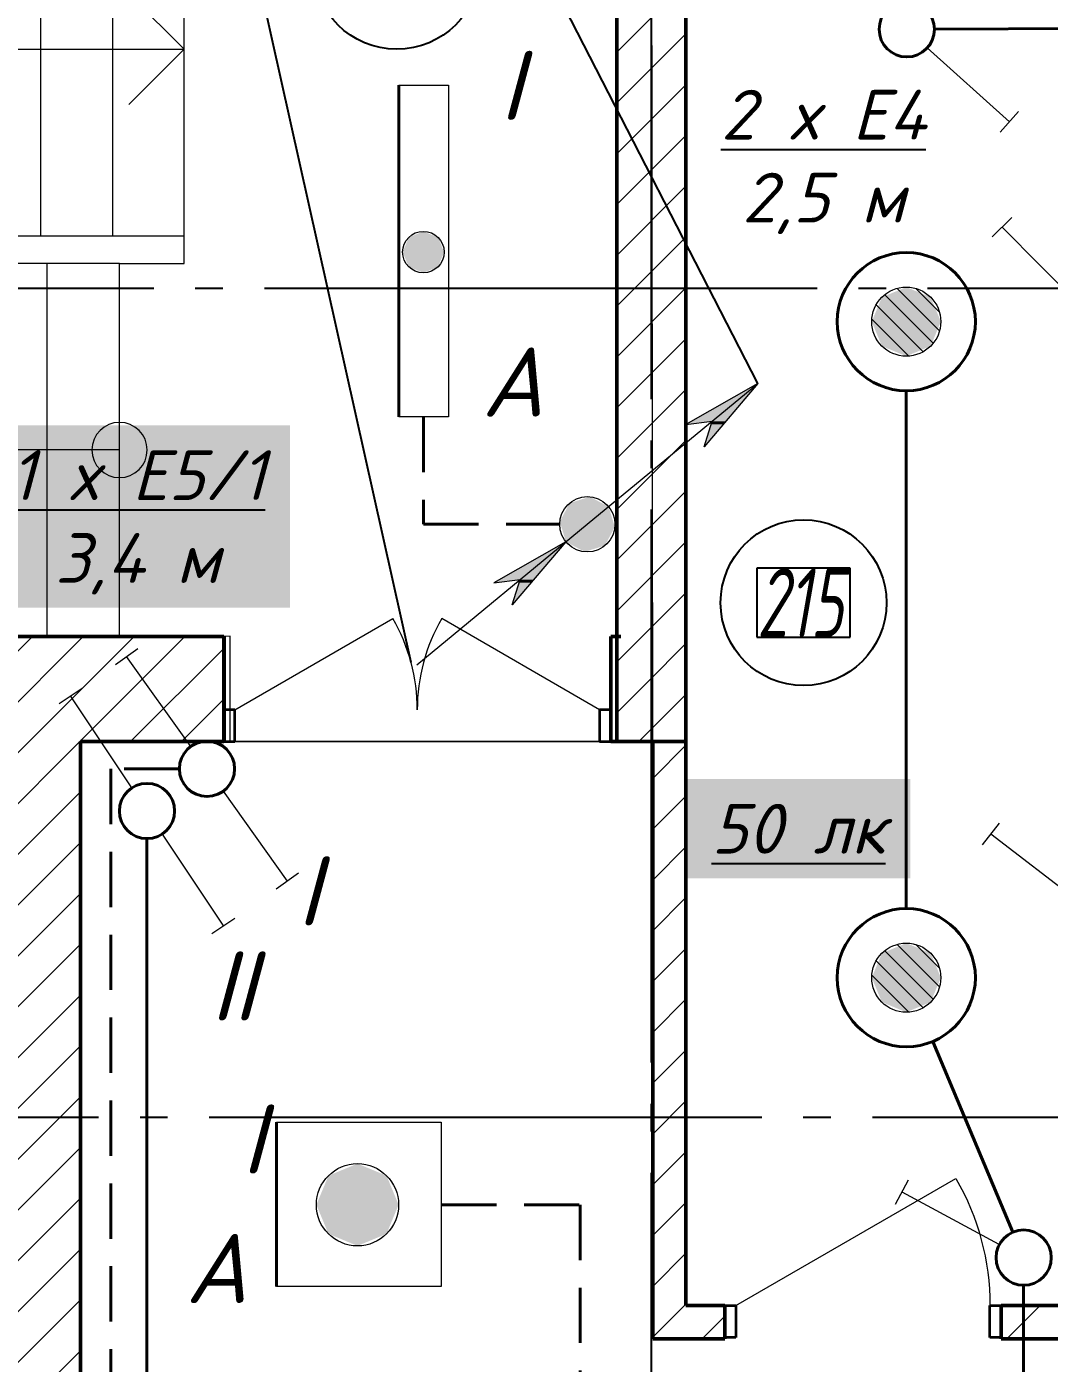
# Model space of a CAD drawing. Header units: millimetres. Extents: x 0 to 1286, y 0 to 420.
# Drawn here: x 135.59 to 172.59, y 300.7 to 349.06 of the extents above; entities that cross this region are included whole.
import ezdxf

# ---------------------------------------------------------------- set-up
doc = ezdxf.new("R2010")
doc.units = ezdxf.units.MM
doc.linetypes.add('JIS_02_2.0', pattern=[3, 2, -1])
doc.linetypes.add('ГОСТ 2.303 5', pattern=[24, 20, -1.5, 1, -1.5])
for name, color, linetype in [('Viewport1ForCustomObjects_0', 7, 'Continuous'), ('Viewport2ForCustomObjects_0', 7, 'Continuous'), ('Номер помещения', 7, 'Continuous'), ('СПКБ-0000-000-АР#002$0$Двери ArchiCAD', 7, 'Continuous'), ('СПКБ-0000-000-АР#002$0$Лестница', 7, 'Continuous'), ('СПКБ-0000-000-АР#002$0$Перекрытие новые', 7, 'Continuous'), ('СПКБ-0000-000-АР#002$0$Стены', 7, 'Continuous'), ('Строительные оси', 7, 'Continuous'), ('ЭО_АВАРИЙНОЕ ОСВЕЩЕНИЕ', 7, 'Continuous'), ('ЭО_РАБОЧЕЕ ОСВЕЩЕНИЕ', 7, 'Continuous')]:
    doc.layers.add(name, color=color, linetype=linetype)
for name, color, linetype, lineweight, true_color in [('СПКБ-0000-000-АР#002$0$0_Ном._пера__58', 7, 'Continuous', 50, 0xdf0000), ('СПКБ-0000-000-АР#002$0$Двери ArchiCAD_Ном._пера__23', 7, 'Continuous', 35, 0xff6600), ('СПКБ-0000-000-АР#002$0$Двери ArchiCAD_Ном._пера__3', 7, 'Continuous', 18, 0xff6600), ('СПКБ-0000-000-АР#002$0$Двери ArchiCAD_Ном._пера__58', 7, 'Continuous', 50, 0xdf0000), ('СПКБ-0000-000-АР#002$0$Перекрытие новые_Ном._пера__161', 7, 'Continuous', 13, 0xe11606), ('СПКБ-0000-000-АР#002$0$Стены_Ном._пера__58', 7, 'Continuous', 50, 0xdf0000)]:
    doc.layers.add(name, color=color, linetype=linetype, lineweight=lineweight, true_color=true_color)
for name, color, linetype, lineweight in [('СПКБ-0000-000-АР#002$0$Лестница_Ном._пера__20', 1, 'Continuous', 20), ('СПКБ-0000-000-АР#002$0$Перекрытие новые_Ном._пера__20', 1, 'Continuous', 20), ('СПКБ-0000-000-АР#002$0$Стены_Ном._пера__20', 1, 'Continuous', 20)]:
    doc.layers.add(name, color=color, linetype=linetype, lineweight=lineweight)
doc.styles.add('1.8', font='isocpeui.ttf', dxfattribs={"height": 1.8})
doc.styles.add('2.5', font='isocpeui.ttf')
doc.styles.add('CustomTextStyle22', font='isocpeui.ttf', dxfattribs={"width": 0.653927, "height": 2.5})
pattern_1 = [(45, (0, 0), (-91.9239, 91.9239), [])]

# ---------------------------------------------------------------- blocks, each defined once
blk = doc.blocks.new('*E728')
at = {"layer": 'Номер помещения', "color": 7, "linetype": 'Continuous', "true_color": 0xffffff}
for p, q in [((-172.373, 208.739), (-175.748, 208.739)), ((-175.748, 208.739), (-175.748, 206.239)), ((-172.373, 206.239), (-172.373, 208.739)), ((-175.748, 206.239), (-172.373, 206.239)), ((-175.748, 206.239), (-175.748, 206.239))]:
    blk.add_line(p, q, dxfattribs=at)
at = {"layer": 'Номер помещения', "color": 6, "linetype": 'Continuous'}
for centre in [(-188.78, 230.514), (-174.06, 207.489)]:
    blk.add_circle(centre, 3, dxfattribs=at)
at = {"layer": 'Строительные оси', "color": 3, "linetype": 'ГОСТ 2.303 5', "lineweight": 25}
for p, q in [((-179.569, 258.857), (-179.569, -45.143)), ((186.431, 218.857), (-283.756, 218.857)), ((280.431, 188.857), (-283.569, 188.857))]:
    blk.add_line(p, q, dxfattribs=at)
at = {"layer": 'ЭО_АВАРИЙНОЕ ОСВЕЩЕНИЕ', "color": 1, "lineweight": 40}
for p, q in [((-188.701, 214.212), (-188.701, 226.212)), ((-193.125, 182.747), (-193.125, 188.697))]:
    blk.add_line(p, q, dxfattribs=at)
at = {"layer": 'ЭО_АВАРИЙНОЕ ОСВЕЩЕНИЕ', "color": 7, "lineweight": 0}
for p, q in [((-188.701, 226.212), (-186.901, 226.212)), ((-186.901, 226.212), (-186.901, 214.212)), ((-181.884, 210.328), (-175.712, 215.417)), ((-175.712, 215.417), (-178.323, 213.94)), ((-175.712, 215.417), (-177.66, 213.136)), ((-186.901, 214.212), (-188.701, 214.212)), ((-178.323, 213.94), (-177.366, 214.054)), ((-177.66, 213.136), (-177.366, 214.054)), ((-188.057, 205.239), (-181.884, 210.328)), ((-182.656, 209.692), (-185.267, 208.214)), ((-182.656, 209.692), (-184.604, 207.41)), ((-185.267, 208.214), (-184.31, 208.328)), ((-184.604, 207.41), (-184.31, 208.328)), ((-198.959, 205.256), (-198.146, 205.837)), ((-196.227, 202.292), (-198.553, 205.547)), ((-195.065, 200.665), (-192.739, 197.41)), ((-192.332, 197.701), (-193.146, 197.12)), ((-193.125, 188.697), (-187.175, 188.697)), ((-187.175, 188.697), (-187.175, 182.747)), ((-187.175, 182.747), (-193.125, 182.747))]:
    blk.add_line(p, q, dxfattribs=at)
at = {"layer": 'ЭО_АВАРИЙНОЕ ОСВЕЩЕНИЕ', "color": 1, "linetype": 'JIS_02_2.0', "lineweight": 40}
for p, q in [((-187.816, 214.212), (-187.816, 210.328)), ((-187.816, 210.328), (-182.884, 210.328)), ((-196.646, 201.478), (-199.12, 201.478)), ((-199.12, 201.478), (-199.12, 168.638)), ((-187.175, 185.705), (-182.146, 185.705)), ((-182.146, 185.705), (-182.146, 168.638))]:
    blk.add_line(p, q, dxfattribs=at)
at = {"layer": 'ЭО_АВАРИЙНОЕ ОСВЕЩЕНИЕ', "color": 7, "lineweight": 0}
for centre, radius in [((-187.816, 220.177), 0.75), ((-181.884, 210.328), 1), ((-190.2, 185.705), 1.488)]:
    blk.add_circle(centre, radius, dxfattribs=at)
at = {"layer": 'ЭО_АВАРИЙНОЕ ОСВЕЩЕНИЕ', "color": 1, "lineweight": 40}
blk.add_circle((-195.646, 201.478), 1, dxfattribs=at)
at = {"layer": 'ЭО_АВАРИЙНОЕ ОСВЕЩЕНИЕ', "color": 1, "lineweight": 0}
for points in [[(-188.346, 220.708), (-188.566, 220.177), (-187.066, 220.177)], [(-187.816, 220.927), (-188.346, 220.708), (-187.285, 220.708)], [(-188.346, 220.708), (-187.285, 220.708), (-187.066, 220.177)], [(-188.566, 220.177), (-188.346, 219.647), (-187.285, 219.647)], [(-188.566, 220.177), (-187.066, 220.177), (-187.285, 219.647)], [(-188.346, 219.647), (-187.285, 219.647), (-187.816, 219.427)], [(-175.712, 215.417), (-178.122, 214.054), (-177.366, 214.054)], [(-175.712, 215.417), (-177.366, 214.054), (-176.876, 214.054)], [(-178.122, 214.054), (-177.366, 214.054), (-178.323, 213.94)], [(-177.402, 213.94), (-176.974, 213.94), (-177.66, 213.136)], [(-177.366, 214.054), (-177.402, 213.94), (-176.974, 213.94)], [(-177.366, 214.054), (-176.876, 214.054), (-176.974, 213.94)], [(-182.656, 209.692), (-185.065, 208.328), (-184.31, 208.328)], [(-182.656, 209.692), (-184.31, 208.328), (-183.82, 208.328)], [(-185.065, 208.328), (-184.31, 208.328), (-185.267, 208.214)], [(-184.346, 208.214), (-183.918, 208.214), (-184.604, 207.41)], [(-184.31, 208.328), (-184.346, 208.214), (-183.918, 208.214)], [(-184.31, 208.328), (-183.82, 208.328), (-183.918, 208.214)], [(-190.2, 187.193), (-191.251, 186.757), (-189.148, 186.757)], [(-191.251, 186.757), (-191.687, 185.705), (-188.712, 185.705)], [(-191.251, 186.757), (-191.251, 186.757), (-189.148, 186.757)], [(-191.251, 186.757), (-189.148, 186.757), (-189.148, 186.757)], [(-191.251, 186.757), (-189.148, 186.757), (-188.712, 185.705)], [(-191.687, 185.705), (-191.687, 185.705), (-188.712, 185.705)], [(-191.687, 185.705), (-188.712, 185.705), (-188.712, 185.705)], [(-191.687, 185.705), (-191.251, 184.653), (-189.148, 184.653)], [(-191.687, 185.705), (-188.712, 185.705), (-189.148, 184.653)], [(-191.251, 184.653), (-189.148, 184.653), (-190.199, 184.218)], [(-191.251, 184.653), (-191.251, 184.653), (-189.148, 184.653)], [(-191.251, 184.653), (-189.148, 184.653), (-189.148, 184.653)]]:
    blk.add_solid(points, dxfattribs=at)
at = {"layer": 'ЭО_АВАРИЙНОЕ ОСВЕЩЕНИЕ', "color": 1, "lineweight": 40}
for points in [[(-182.593, 210.964), (-182.88, 210.424), (-180.948, 210.424)], [(-182.521, 211.099), (-182.593, 210.964), (-181.113, 210.964)], [(-182.593, 210.964), (-181.113, 210.964), (-180.948, 210.424)], [(-181.789, 211.323), (-182.521, 211.099), (-181.368, 211.099)], [(-182.521, 211.099), (-181.368, 211.099), (-181.113, 210.964)], [(-182.88, 210.424), (-182.821, 210.232), (-180.889, 210.232)], [(-182.88, 210.424), (-180.948, 210.424), (-180.889, 210.232)], [(-182.821, 210.232), (-182.656, 209.692), (-181.176, 209.692)], [(-182.821, 210.232), (-180.889, 210.232), (-181.176, 209.692)], [(-182.656, 209.692), (-182.401, 209.556), (-181.248, 209.556)], [(-182.656, 209.692), (-181.176, 209.692), (-181.248, 209.556)], [(-182.401, 209.556), (-181.248, 209.556), (-181.98, 209.333)]]:
    blk.add_solid(points, dxfattribs=at)
at = {"layer": 'ЭО_РАБОЧЕЕ ОСВЕЩЕНИЕ', "color": 5, "lineweight": 40}
for p, q in [((-169.324, 228.245), (-163.362, 228.276)), ((-170.342, 196.422), (-170.342, 215.16)), ((-197.817, 198.953), (-197.817, 165.131)), ((-166.483, 184.715), (-169.376, 191.616)), ((-166.096, 165.131), (-166.096, 182.793))]:
    blk.add_line(p, q, dxfattribs=at)
at = {"layer": 'ЭО_РАБОЧЕЕ ОСВЕЩЕНИЕ', "color": 7, "lineweight": 0}
for p, q in [((-169.581, 227.57), (-166.61, 224.892)), ((-166.276, 225.263), (-166.945, 224.52)), ((-167.231, 220.732), (-166.519, 221.434)), ((-164.065, 218.237), (-166.875, 221.083)), ((-201, 203.842), (-200.166, 204.396)), ((-198.371, 200.787), (-200.583, 204.119)), ((-167.586, 198.726), (-166.974, 199.516)), ((-197.264, 199.12), (-195.052, 195.788)), ((-164.116, 196.673), (-167.28, 199.121)), ((-194.635, 196.064), (-195.468, 195.511)), ((-170.734, 185.726), (-170.259, 186.607)), ((-166.976, 184.268), (-170.497, 186.166))]:
    blk.add_line(p, q, dxfattribs=at)
at = {"layer": 'ЭО_РАБОЧЕЕ ОСВЕЩЕНИЕ', "color": 5, "lineweight": 0}
for p, q in [((-169.366, 216.879), (-171.123, 218.636)), ((-169.138, 217.325), (-170.677, 218.864)), ((-169.139, 218), (-170.002, 218.863)), ((-169.73, 216.57), (-171.432, 218.272)), ((-170.247, 216.413), (-171.589, 217.755)), ((-169.138, 193.587), (-170.677, 195.126)), ((-169.139, 194.262), (-170.002, 195.125)), ((-169.73, 192.832), (-171.432, 194.534)), ((-169.366, 193.141), (-171.123, 194.898)), ((-170.247, 192.675), (-171.589, 194.017))]:
    blk.add_line(p, q, dxfattribs=at)
at = {"layer": 'ЭО_РАБОЧЕЕ ОСВЕЩЕНИЕ', "color": 5, "lineweight": 40}
for centre, radius in [((-170.324, 228.24), 1), ((-170.342, 217.66), 2.5), ((-197.817, 199.953), 1), ((-170.342, 193.922), 2.5), ((-166.096, 183.793), 1)]:
    blk.add_circle(centre, radius, dxfattribs=at)
at = {"layer": 'ЭО_РАБОЧЕЕ ОСВЕЩЕНИЕ', "color": 7, "lineweight": 0}
for centre in [(-170.342, 217.66), (-170.342, 193.922)]:
    blk.add_circle(centre, 1.25, dxfattribs=at)
at = {"layer": 'ЭО_РАБОЧЕЕ ОСВЕЩЕНИЕ', "color": 5, "lineweight": 0}
for points in [[(-170.342, 218.91), (-171.226, 218.544), (-169.458, 218.544)], [(-171.226, 218.544), (-171.592, 217.66), (-169.092, 217.66)], [(-171.226, 218.544), (-169.458, 218.544), (-169.092, 217.66)], [(-171.592, 217.66), (-171.226, 216.776), (-169.458, 216.776)], [(-171.592, 217.66), (-169.092, 217.66), (-169.458, 216.776)], [(-171.226, 216.776), (-169.458, 216.776), (-170.342, 216.41)], [(-170.342, 195.172), (-171.226, 194.806), (-169.458, 194.806)], [(-171.226, 194.806), (-171.592, 193.922), (-169.092, 193.922)], [(-171.226, 194.806), (-169.458, 194.806), (-169.092, 193.922)], [(-171.592, 193.922), (-171.226, 193.038), (-169.458, 193.038)], [(-171.592, 193.922), (-169.092, 193.922), (-169.458, 193.038)], [(-171.226, 193.038), (-169.458, 193.038), (-170.342, 192.672)]]:
    blk.add_solid(points, dxfattribs=at)
at = {"layer": 'Номер помещения', "linetype": 'Continuous', "style": 'CustomTextStyle22', "width": 0.653927}
blk.add_text('215', height=2.5, dxfattribs=at).set_placement((-175.748, 206.239))
blk = doc.blocks.new('СПКБ-0000-000-АР#002$0$Перекрытие_1', base_point=(-24406.7, -2530.4))
at = {"layer": 'СПКБ-0000-000-АР#002$0$Перекрытие новые_Ном._пера__161', "color": 12, "linetype": 'Continuous', "lineweight": 13, "true_color": 0xe11606, "flags": 128}
blk.add_lwpolyline([(293.1, -2514.3), (-24406.7, -2530.4), (-24406.7, 18886.6), (-23534.6, 18885.7), (-23534.6, 17144.7), (-22883.9, 17144.7), (-21026.9, 17144.7), (-20022.9, 17144.7), (-20022.9, 20246.7), (-17951.9, 20246.7), (-17956.9, 25286.1), (17852.7, 25286.1)], dxfattribs=at)
blk = doc.blocks.new('СПКБ-0000-000-АР#002$0$Перекрытие_3', base_point=(-19646.9, 23518.7))
at = {"layer": 'СПКБ-0000-000-АР#002$0$Перекрытие новые_Ном._пера__20', "color": 1, "linetype": 'Continuous', "lineweight": 20, "flags": 128}
blk.add_lwpolyline([(-19646.9, 23518.7), (-18081.9, 23518.7), (-18081.9, 20246.7), (-19481.3, 20246.7), (-19481.3, 20627.7), (-19881.1, 20626.7), (-19881.1, 21976.7), (-19646.9, 21976.7), (-19646.9, 22076.6)], close=True, dxfattribs=at)
blk = doc.blocks.new('СПКБ-0000-000-АР#002$0$Однопольная Дверь 19')
at = {"layer": 'СПКБ-0000-000-АР#002$0$Двери ArchiCAD_Ном._пера__23', "color": 30, "linetype": 'Continuous', "lineweight": 35, "true_color": 0xff6600}
for p, q in [((-460, 0), (-500, 0)), ((-500, 0), (-500, -115)), ((-460, -115), (-460, 0)), ((500, 0), (460, 0)), ((460, 0), (460, -115)), ((500, -115), (500, 0)), ((-500, -115), (-460, -115)), ((460, -115), (500, -115))]:
    blk.add_line(p, q, dxfattribs=at)
at = {"layer": 'СПКБ-0000-000-АР#002$0$Двери ArchiCAD_Ном._пера__3', "color": 30, "linetype": 'Continuous', "lineweight": 18, "true_color": 0xff6600}
blk.add_line((460, 0), (-336.7, 460), dxfattribs=at)
blk.add_arc((460, 0), 920, 150, 180, dxfattribs=at)
at = {"layer": 'СПКБ-0000-000-АР#002$0$Двери ArchiCAD_Ном._пера__58', "color": 12, "linetype": 'Continuous', "lineweight": 50, "true_color": 0xdf0000}
for p, q in [((-500, 0), (-537, 0)), ((-500, 0), (-500, -115)), ((500, 0), (500, -115)), ((500, 0), (537, 0)), ((-500, -120), (-537, -120)), ((-500, -115), (-500, -120)), ((500, -115), (500, -120)), ((500, -120), (537, -120))]:
    blk.add_line(p, q, dxfattribs=at)
blk = doc.blocks.new('СПКБ-0000-000-АР#002$0$Стена_37', base_point=(-17831.9, 18085.9))
at = {"layer": 'СПКБ-0000-000-АР#002$0$Стены_Ном._пера__20', "linetype": 'Continuous', "lineweight": 20}
h = blk.add_hatch(dxfattribs=at)
h.set_pattern_fill('КИРПИЧ_ОБЫКНОВЕННЫЙ', color=1, style=0, pattern_type=2)
h.set_pattern_definition(pattern_1)
h.paths.add_polyline_path([(-17951.9, 18085.9), (-17691.5, 18085.9), (-17691.5, 18090.9), (-17691.5, 18205.9), (-17831.9, 18205.9)])
h = blk.add_hatch(dxfattribs=at)
h.set_pattern_fill('КИРПИЧ_ОБЫКНОВЕННЫЙ', color=1, style=0, pattern_type=2)
h.set_pattern_definition(pattern_1)
h.paths.add_polyline_path([(-16691.5, 18090.9), (-16691.5, 18085.9), (-13771.9, 18085.9), (-13891.9, 18205.9), (-16691.5, 18205.9)])
at = {"layer": 'СПКБ-0000-000-АР#002$0$Стены_Ном._пера__58', "color": 12, "linetype": 'Continuous', "lineweight": 50, "true_color": 0xdf0000}
for p, q in [((-17691.5, 18205.9), (-17728.5, 18205.9)), ((-17691.5, 18205.9), (-17691.5, 18090.9)), ((-16691.5, 18205.9), (-16654.5, 18205.9)), ((-16691.5, 18205.9), (-16691.5, 18090.9)), ((-17691.5, 18090.9), (-17691.5, 18085.9)), ((-16691.5, 18090.9), (-16691.5, 18085.9)), ((-17691.5, 18085.9), (-17728.5, 18085.9)), ((-16691.5, 18085.9), (-16654.5, 18085.9))]:
    blk.add_line(p, q, dxfattribs=at)
at = {"layer": 'СПКБ-0000-000-АР#002$0$Стены_Ном._пера__58', "color": 12, "linetype": 'Continuous', "lineweight": 50, "true_color": 0xdf0000, "flags": 128}
for points in [[(-17691.5, 18205.9), (-17831.9, 18205.9)], [(-16231.9, 18205.9), (-16691.5, 18205.9)], [(-17951.9, 18085.9), (-17691.5, 18085.9)], [(-16691.5, 18085.9), (-13771.9, 18085.9)]]:
    blk.add_lwpolyline(points, dxfattribs=at)
at = {"layer": 'СПКБ-0000-000-АР#002$0$Двери ArchiCAD', "color": 21, "linetype": 'Continuous', "lineweight": 18, "true_color": 0xff9955, "xscale": -1, "zscale": 1000}
blk.add_blockref('СПКБ-0000-000-АР#002$0$Однопольная Дверь 19', (-17191.5, 18205.9), dxfattribs=at)
blk = doc.blocks.new('СПКБ-0000-000-АР#002$0$Стена_41', base_point=(-17831.9, 20246.7))
at = {"layer": 'СПКБ-0000-000-АР#002$0$Стены_Ном._пера__20', "linetype": 'Continuous', "lineweight": 20}
h = blk.add_hatch(dxfattribs=at)
h.set_pattern_fill('КИРПИЧ_ОБЫКНОВЕННЫЙ', color=1, style=0, pattern_type=2)
h.set_pattern_definition(pattern_1)
h.paths.add_polyline_path([(-17951.9, 20246.7), (-17951.9, 18085.9), (-17831.9, 18205.9), (-17831.9, 20246.7)])
at = {"layer": 'СПКБ-0000-000-АР#002$0$Стены_Ном._пера__58', "color": 12, "linetype": 'Continuous', "lineweight": 50, "true_color": 0xdf0000, "flags": 128}
for points in [[(-17951.9, 20246.7), (-17951.9, 18085.9)], [(-17831.9, 20246.7), (-17951.9, 20246.7)], [(-17831.9, 18205.9), (-17831.9, 20246.7)]]:
    blk.add_lwpolyline(points, dxfattribs=at)
blk = doc.blocks.new('СПКБ-0000-000-АР#002$0$Стена_53', base_point=(-20402.9, 17524.7))
at = {"layer": 'СПКБ-0000-000-АР#002$0$Стены_Ном._пера__20', "linetype": 'Continuous', "lineweight": 20}
h = blk.add_hatch(dxfattribs=at)
h.set_pattern_fill('КИРПИЧ_ОБЫКНОВЕННЫЙ', color=1, style=0, pattern_type=2)
h.set_pattern_definition(pattern_1)
h.paths.add_polyline_path([(-20022.9, 17144.7), (-20022.9, 20246.7), (-20402.9, 20246.7), (-20402.9, 17524.7)])
at = {"layer": 'СПКБ-0000-000-АР#002$0$Стены_Ном._пера__58', "color": 12, "linetype": 'Continuous', "lineweight": 50, "true_color": 0xdf0000, "flags": 128}
for points in [[(-20402.9, 20246.7), (-20402.9, 17524.7)], [(-20022.9, 17144.7), (-20022.9, 20246.7)]]:
    blk.add_lwpolyline(points, dxfattribs=at)
blk = doc.blocks.new('СПКБ-0000-000-АР#002$0$Двупольная Дверь 19_4')
at = {"layer": 'СПКБ-0000-000-АР#002$0$Двери ArchiCAD_Ном._пера__23', "color": 30, "linetype": 'Continuous', "lineweight": 35, "true_color": 0xff6600}
for p, q in [((-660, 0), (-700, 0)), ((-700, 0), (-700, -115)), ((-660, -115), (-660, 0)), ((700, 0), (660, 0)), ((660, 0), (660, -115)), ((700, -115), (700, 0)), ((-700, -115), (-660, -115)), ((660, -115), (700, -115))]:
    blk.add_line(p, q, dxfattribs=at)
at = {"layer": 'СПКБ-0000-000-АР#002$0$Двери ArchiCAD_Ном._пера__3', "color": 30, "linetype": 'Continuous', "lineweight": 18, "true_color": 0xff6600}
for p, q in [((-660, 0), (-88.4, 330)), ((660, 0), (88.4, 330))]:
    blk.add_line(p, q, dxfattribs=at)
for centre, start, end in [((-660, 0), 0, 30), ((660, 0), 150, 180)]:
    blk.add_arc(centre, 660, start, end, dxfattribs=at)
at = {"layer": 'СПКБ-0000-000-АР#002$0$Двери ArchiCAD_Ном._пера__58', "color": 12, "linetype": 'Continuous', "lineweight": 50, "true_color": 0xdf0000}
for p, q in [((-700, 265), (-737, 265)), ((-700, 0), (-700, 265)), ((700, 0), (700, 265)), ((700, 265), (737, 265)), ((-700, -115), (-700, 0)), ((700, -115), (700, 0)), ((-700, -115), (-737, -115)), ((700, -115), (737, -115))]:
    blk.add_line(p, q, dxfattribs=at)
blk = doc.blocks.new('СПКБ-0000-000-АР#002$0$Стена_54', base_point=(-23619.9, 20626.7))
at = {"layer": 'СПКБ-0000-000-АР#002$0$Стены_Ном._пера__20', "linetype": 'Continuous', "lineweight": 20}
h = blk.add_hatch(dxfattribs=at)
h.set_pattern_fill('КИРПИЧ_ОБЫКНОВЕННЫЙ', color=1, style=0, pattern_type=2)
h.set_pattern_definition(pattern_1)
h.paths.add_polyline_path([(-23619.9, 20626.7), (-23619.9, 20246.7), (-19503.9, 20246.7), (-19503.9, 20361.7), (-19503.9, 20626.7)])
at = {"layer": 'СПКБ-0000-000-АР#002$0$Стены_Ном._пера__58', "color": 12, "linetype": 'Continuous', "lineweight": 50, "true_color": 0xdf0000}
for p, q in [((-19503.9, 20626.7), (-19540.9, 20626.7)), ((-19503.9, 20361.7), (-19503.9, 20626.7)), ((-18103.9, 20626.7), (-18066.9, 20626.7)), ((-18103.9, 20361.7), (-18103.9, 20626.7)), ((-19503.9, 20246.7), (-19503.9, 20361.7)), ((-18103.9, 20246.7), (-18103.9, 20361.7)), ((-19503.9, 20246.7), (-19540.9, 20246.7)), ((-18103.9, 20246.7), (-18066.9, 20246.7))]:
    blk.add_line(p, q, dxfattribs=at)
at = {"layer": 'СПКБ-0000-000-АР#002$0$Стены_Ном._пера__58', "color": 12, "linetype": 'Continuous', "lineweight": 50, "true_color": 0xdf0000, "flags": 128}
for points in [[(-19503.9, 20626.7), (-23619.9, 20626.7)], [(-20022.9, 20246.7), (-19503.9, 20246.7)]]:
    blk.add_lwpolyline(points, dxfattribs=at)
at = {"layer": 'СПКБ-0000-000-АР#002$0$Двери ArchiCAD', "color": 21, "linetype": 'Continuous', "lineweight": 18, "true_color": 0xff9955, "zscale": 1000}
blk.add_blockref('СПКБ-0000-000-АР#002$0$Двупольная Дверь 19_4', (-18803.9, 20361.7), dxfattribs=at)
blk = doc.blocks.new('СПКБ-0000-000-АР#002$0$Стена_55', base_point=(-17956.9, 20626.7))
at = {"layer": 'СПКБ-0000-000-АР#002$0$Стены_Ном._пера__20', "linetype": 'Continuous', "lineweight": 20}
h = blk.add_hatch(dxfattribs=at)
h.set_pattern_fill('КИРПИЧ_ОБЫКНОВЕННЫЙ', color=1, style=0, pattern_type=2)
h.set_pattern_definition(pattern_1)
h.paths.add_polyline_path([(-17831.9, 20246.7), (-17831.9, 24279.7), (-18081.9, 24279.7), (-18081.9, 20626.7)])
at = {"layer": 'СПКБ-0000-000-АР#002$0$Стены_Ном._пера__58', "color": 12, "linetype": 'Continuous', "lineweight": 50, "true_color": 0xdf0000, "flags": 128}
for points in [[(-17831.9, 24279.7), (-18081.9, 24279.7)], [(-18081.9, 24279.7), (-18081.9, 23787.7)], [(-17831.9, 20246.7), (-17831.9, 24279.7)], [(-18081.9, 23407.7), (-18081.9, 20626.7)]]:
    blk.add_lwpolyline(points, dxfattribs=at)
blk = doc.blocks.new('СПКБ-0000-000-АР#002$0$Стена_57', base_point=(-18081.9, 20626.7))
at = {"layer": 'СПКБ-0000-000-АР#002$0$Стены_Ном._пера__20', "linetype": 'Continuous', "lineweight": 20}
h = blk.add_hatch(dxfattribs=at)
h.set_pattern_fill('КИРПИЧ_ОБЫКНОВЕННЫЙ', color=1, style=0, pattern_type=2)
h.set_pattern_definition(pattern_1)
h.paths.add_polyline_path([(-17831.9, 20246.7), (-18081.9, 20626.7), (-18081.9, 20246.7)])
at = {"layer": 'СПКБ-0000-000-АР#002$0$Стены_Ном._пера__58', "color": 12, "linetype": 'Continuous', "lineweight": 50, "true_color": 0xdf0000, "flags": 128}
for points in [[(-18081.9, 20626.7), (-18081.9, 20246.7)], [(-18081.9, 20246.7), (-17831.9, 20246.7)]]:
    blk.add_lwpolyline(points, dxfattribs=at)
blk = doc.blocks.new('СПКБ-0000-000-АР#002$0$Лестничный Марш ЖБ 19')
at = {"layer": 'СПКБ-0000-000-АР#002$0$Лестница_Ном._пера__20', "color": 1, "linetype": 'Continuous', "lineweight": 20}
for p, q in [((1350, 2618.2), (0, 2618.2)), ((0, 2618.2), (0, 0)), ((675, 2618.2), (475, 2418.2)), ((675, 0), (675, 2618.2)), ((875, 2418.2), (675, 2618.2)), ((1350, 0), (1350, 2618.2)), ((0, 2356.4), (1350, 2356.4)), ((0, 2094.5), (1350, 2094.5)), ((0, 1832.7), (1350, 1832.7)), ((0, 1570.9), (1350, 1570.9)), ((0, 1309.1), (1350, 1309.1)), ((0, 1047.3), (1350, 1047.3)), ((0, 785.5), (1350, 785.5)), ((0, 523.6), (1350, 523.6)), ((0, 261.8), (1350, 261.8)), ((0, 0), (1350, 0))]:
    blk.add_line(p, q, dxfattribs=at)
for start, end in [(0, 180), (180, 0)]:
    blk.add_arc((675, 0), 100, start, end, dxfattribs=at)
blk = doc.blocks.new('СПКБ-0000-000-АР#002$0$Лестничный Марш ЖБ 19_2')
at = {"layer": 'СПКБ-0000-000-АР#002$0$Лестница_Ном._пера__20', "color": 1, "linetype": 'Continuous', "lineweight": 20}
for p, q in [((1350, 2860), (0, 2860)), ((0, 2860), (0, 0)), ((675, 2860), (475, 2660)), ((675, 0), (675, 2860)), ((875, 2660), (675, 2860)), ((1350, 0), (1350, 2860)), ((0, 2600), (1350, 2600)), ((0, 2340), (1350, 2340)), ((0, 2080), (1350, 2080)), ((0, 1820), (1350, 1820)), ((0, 1560), (1350, 1560)), ((0, 1300), (1350, 1300)), ((0, 1040), (1350, 1040)), ((0, 780), (1350, 780)), ((0, 520), (1350, 520)), ((0, 260), (1350, 260)), ((0, 0), (1350, 0))]:
    blk.add_line(p, q, dxfattribs=at)
for start, end in [(0, 180), (180, 0)]:
    blk.add_arc((675, 0), 100, start, end, dxfattribs=at)
blk = doc.blocks.new('*E727')
at = {"layer": 'СПКБ-0000-000-АР#002$0$0_Ном._пера__58', "color": 12, "linetype": 'Continuous', "lineweight": 50, "true_color": 0xdf0000}
blk.add_line((81.296, 254.925), (81.29, 251.125), dxfattribs=at)
at = {"layer": 'СПКБ-0000-000-АР#002$0$Лестница', "color": 161, "linetype": 'Continuous', "lineweight": 20, "true_color": 0xaaaaff, "xscale": 0.01, "yscale": 0.01, "zscale": 10}
for name, p, rotation in [('СПКБ-0000-000-АР#002$0$Лестничный Марш ЖБ 19_2', (51.25, 282.923), 270), ('СПКБ-0000-000-АР#002$0$Лестничный Марш ЖБ 19', (77.508, 254.925), 90)]:
    blk.add_blockref(name, p, dxfattribs=dict(at, rotation=rotation))
at = {"layer": 'СПКБ-0000-000-АР#002$0$Перекрытие новые', "color": 12, "linetype": 'Continuous', "lineweight": 13, "true_color": 0xe11606, "xscale": 0.01, "yscale": 0.01, "zscale": 0.01}
blk.add_blockref('СПКБ-0000-000-АР#002$0$Перекрытие_1', (32.251, 23.353), dxfattribs=at)
at = {"layer": 'СПКБ-0000-000-АР#002$0$Перекрытие новые', "color": 1, "linetype": 'Continuous', "lineweight": 20, "xscale": 0.01, "yscale": 0.01, "zscale": 0.01}
blk.add_blockref('СПКБ-0000-000-АР#002$0$Перекрытие_3', (79.85, 283.844), dxfattribs=at)
at = {"layer": 'СПКБ-0000-000-АР#002$0$Стены', "color": 12, "lineweight": 50, "true_color": 0xdf0000, "xscale": 0.01, "yscale": 0.01, "zscale": 0.01}
for name, p in [('СПКБ-0000-000-АР#002$0$Стена_55', (96.75, 254.925)), ('СПКБ-0000-000-АР#002$0$Стена_57', (95.5, 254.925)), ('СПКБ-0000-000-АР#002$0$Стена_41', (98, 251.125)), ('СПКБ-0000-000-АР#002$0$Стена_37', (98, 229.516))]:
    blk.add_blockref(name, p, dxfattribs=at)
at = {"layer": 'СПКБ-0000-000-АР#002$0$Стены', "color": 7, "lineweight": 50, "xscale": 0.01, "yscale": 0.01, "zscale": 0.01}
for name, p in [('СПКБ-0000-000-АР#002$0$Стена_54', (40.12, 254.925)), ('СПКБ-0000-000-АР#002$0$Стена_53', (72.29, 223.905))]:
    blk.add_blockref(name, p, dxfattribs=at)
blk = doc.blocks.new('CustomObjectsInViewport1_0')
at = {"layer": 'ЭО_АВАРИЙНОЕ ОСВЕЩЕНИЕ'}
for p in [(162.044, 336.146), (149.493, 326.054)]:
    blk.add_line(p, (135.908, 387.011), dxfattribs=at)

msp = doc.modelspace()

# ---------------------------------------------------------------- block references
msp.add_blockref('*E727', (61.438, 72.071))
at = {"layer": 'Viewport1ForCustomObjects_0'}
msp.add_blockref('CustomObjectsInViewport1_0', (0, 0), dxfattribs=at)
at = {"layer": 'Viewport2ForCustomObjects_0'}
msp.add_blockref('*E728', (337.756, 120.729), dxfattribs=at)

# ---------------------------------------------------------------- texts
at = {"layer": 'ЭО_АВАРИЙНОЕ ОСВЕЩЕНИЕ', "char_height": 2.5, "attachment_point": 5, "style": '2.5'}
for insert in [(153.109, 346.941), (145.781, 317.795), (143.768, 308.816)]:
    msp.add_mtext('I', dxfattribs=dict(at, insert=insert))
at = {"layer": 'ЭО_АВАРИЙНОЕ ОСВЕЩЕНИЕ', "color": 1, "char_height": 2.5, "attachment_point": 5, "style": '2.5'}
for insert in [(153.172, 336.203), (142.452, 304.126)]:
    msp.add_mtext('А', dxfattribs=dict(at, insert=insert))
at = {"layer": 'ЭО_АВАРИЙНОЕ ОСВЕЩЕНИЕ', "insert": (139.598, 331.125), "char_height": 1.8, "attachment_point": 5, "style": '1.8', "bg_fill": 1, "box_fill_scale": 1.5, "bg_fill_color": 7, "bg_fill_true_color": 16777215, "bg_fill_transparency": 0}
msp.add_mtext('{\\L1 x Е5/1\\P}3,4 м', dxfattribs=at)
at = {"layer": 'ЭО_РАБОЧЕЕ ОСВЕЩЕНИЕ', "attachment_point": 5}
for s, insert, char_height, style in [('{\\L2 x Е4\\P}2,5 м', (164.417, 344.168), 1.8, '1.8'), ('II', (143.053, 314.355), 2.5, '2.5')]:
    msp.add_mtext(s, dxfattribs=dict(at, insert=insert, char_height=char_height, style=style))
at = {"layer": 'ЭО_РАБОЧЕЕ ОСВЕЩЕНИЕ', "insert": (163.511, 320.041), "char_height": 1.8, "attachment_point": 5, "style": '1.8', "bg_fill": 1, "box_fill_scale": 1.5, "bg_fill_color": 7, "bg_fill_true_color": 16777215, "bg_fill_transparency": 0}
msp.add_mtext('{\\L50 лк}', dxfattribs=at)

doc.saveas('drawing.dxf')
